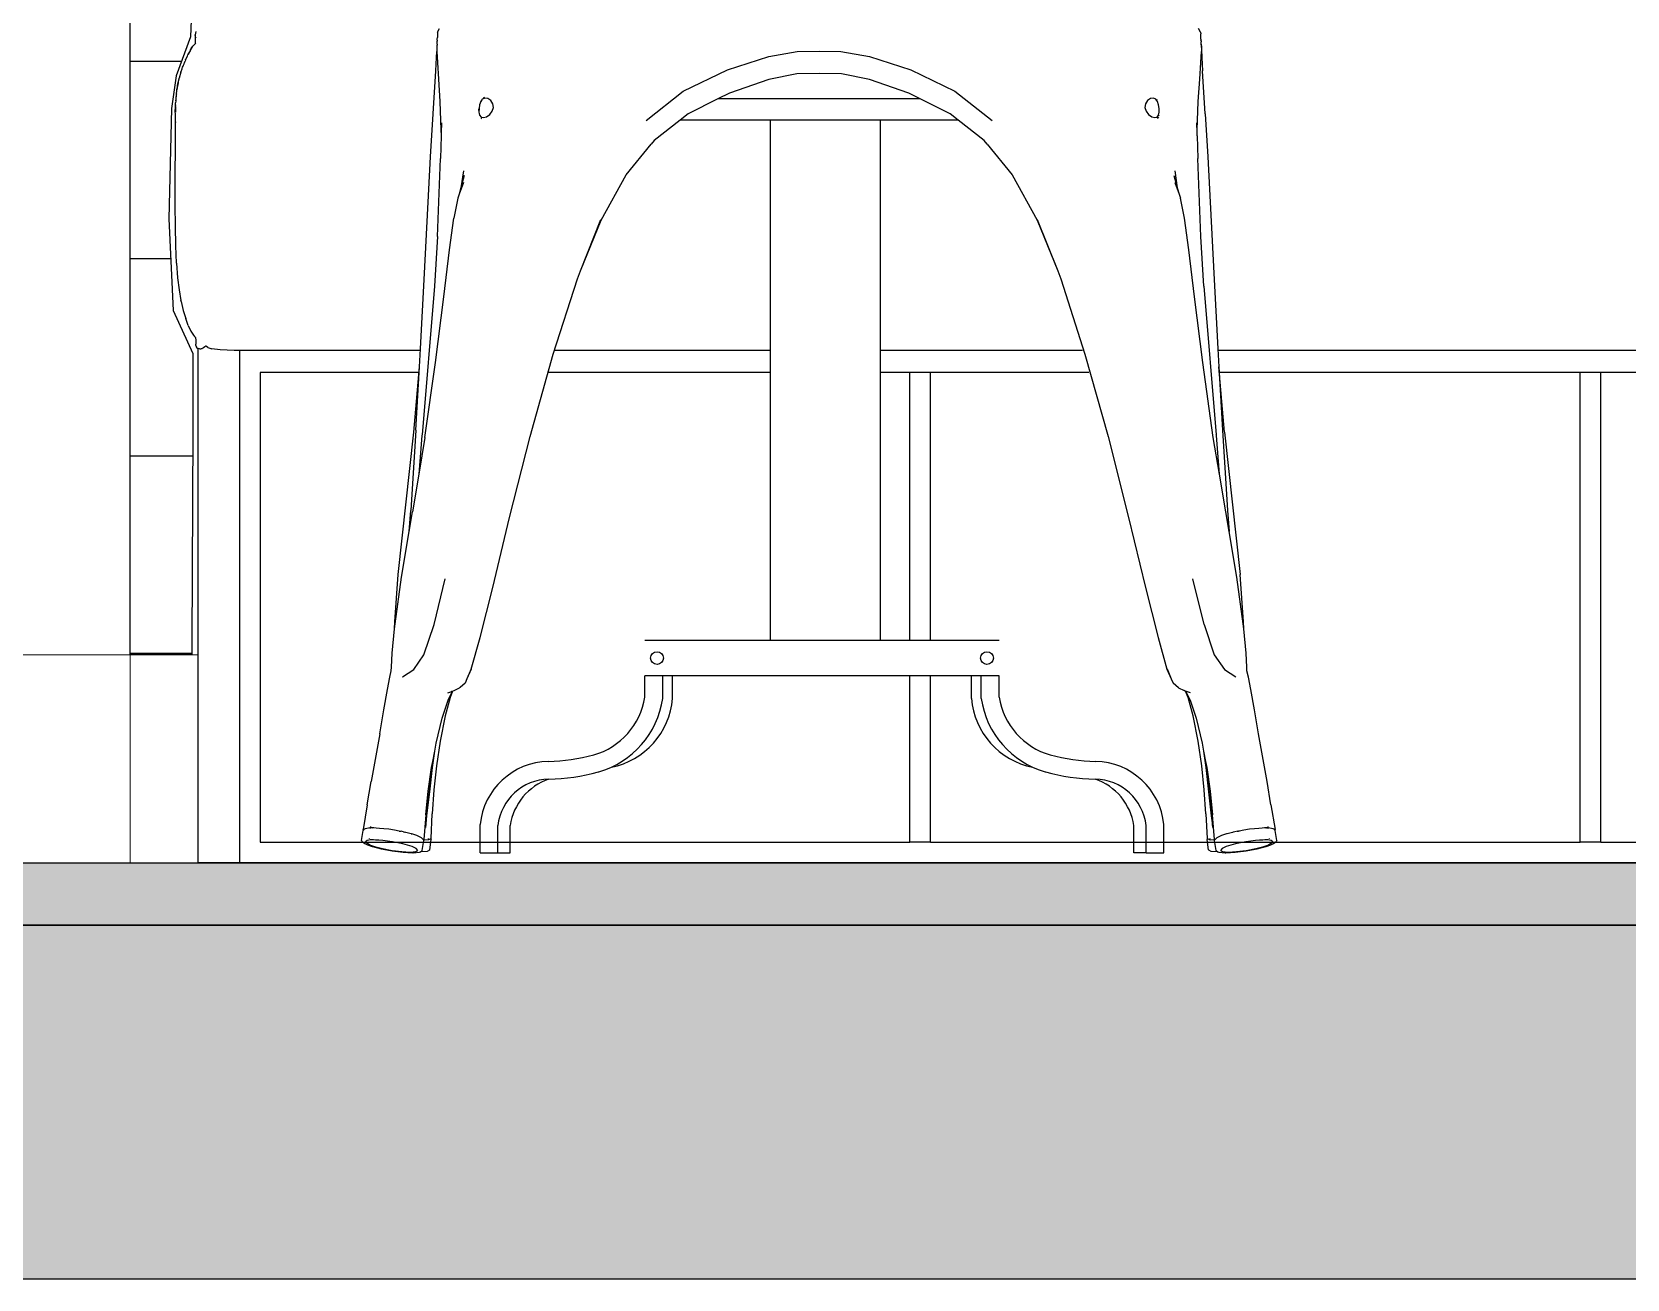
# Model space of a CAD drawing. Header units: millimetres. Extents: x 106699 to 122058, y 158555 to 162844.
# Drawn here: x 108332.9 to 108409.6, y 159646.3 to 159706.3 of the extents above; entities that cross this region are included whole.
import ezdxf

# ---------------------------------------------------------------- set-up
doc = ezdxf.new("R2010")
doc.units = ezdxf.units.MM
doc.layers.add('300_Z4_STR_F03$0$2-SPS-RCN', color=2, linetype='Continuous')
doc.layers.add('S2000-002 Çizgi', color=7, linetype='Continuous')
doc.layers.add('300_Z4_STR_F03$0$AUDIT_D_220920114151-103', color=251, linetype='Continuous', lineweight=5)
doc.layers.add('ahsap kesit on', color=40, linetype='Continuous', lineweight=20)
doc.layers.add('area', color=200, linetype='Continuous', plot=False)

# ---------------------------------------------------------------- blocks, each defined once
blk = doc.blocks.new('A$C058531cf')
at = {"layer": 'S2000-002 Çizgi', "color": 8, "true_color": 0x7a7a7a}
for p, q in [((0.962, 39.878), (0.951, 39.798)), ((0.993, 39.951), (0.962, 39.878)), ((0.76, 39.12), (0.745, 39.102)), ((0.76, 39.12), (0.746, 39.1)), ((0.754, 39.102), (0.814, 39.187)), ((0.76, 39.12), (0.768, 39.131)), ((0.768, 39.131), (0.848, 39.246)), ((0.814, 39.187), (0.848, 39.246)), ((0.866, 39.279), (0.848, 39.246)), ((0.848, 39.246), (0.868, 39.277)), ((0.871, 39.279), (0.866, 39.279)), ((0.871, 39.279), (0.868, 39.277)), ((0.874, 39.279), (0.871, 39.279)), ((0.874, 39.279), (0.953, 39.359)), ((0.952, 39.794), (0.951, 39.798)), ((0.951, 39.757), (0.952, 39.794)), ((0.951, 39.757), (0.953, 39.359)), ((0.952, 39.794), (0.958, 39.773)), ((0.965, 39.371), (0.953, 39.359)), ((0.958, 39.773), (0.961, 39.716)), ((0.958, 39.773), (0.96, 39.718)), ((0.96, 39.718), (0.961, 39.716)), ((0.961, 39.716), (0.962, 39.702)), ((0.966, 39.521), (0.962, 39.702)), ((0.967, 39.373), (0.965, 39.371)), ((0.967, 39.373), (0.966, 39.521)), ((0.978, 39.384), (0.973, 39.38)), ((0.987, 39.654), (0.976, 39.679)), ((0.976, 39.679), (0.987, 39.652)), ((0.397, 38.352), (0.382, 38.32)), ((0.399, 38.357), (0.397, 38.352)), ((0.404, 38.378), (0.399, 38.357)), ((0.41, 38.391), (0.404, 38.378)), ((0.427, 38.432), (0.41, 38.391)), ((0.439, 38.463), (0.427, 38.432)), ((0.441, 38.465), (0.439, 38.463)), ((0.441, 38.465), (0.466, 38.529)), ((0.494, 38.597), (0.466, 38.529)), ((0.475, 38.535), (0.466, 38.529)), ((0.496, 38.604), (0.494, 38.601)), ((0.494, 38.597), (0.496, 38.604)), ((0.494, 38.601), (0.494, 38.597)), ((0.503, 38.618), (0.496, 38.604)), ((0.508, 38.627), (0.503, 38.618)), ((0.504, 38.603), (0.553, 38.717)), ((0.508, 38.627), (0.553, 38.717)), ((0.58, 38.771), (0.553, 38.727)), ((0.553, 38.727), (0.553, 38.717)), ((0.58, 38.771), (0.602, 38.83)), ((0.61, 38.848), (0.602, 38.83)), ((0.619, 38.871), (0.61, 38.848)), ((0.619, 38.871), (0.621, 38.874)), ((0.649, 38.924), (0.621, 38.874)), ((0.649, 38.924), (0.623, 38.876)), ((0.633, 38.869), (0.754, 39.102)), ((0.707, 39.027), (0.633, 38.869)), ((0.707, 39.027), (0.649, 38.924)), ((0.724, 39.057), (0.707, 39.027)), ((0.724, 39.057), (0.737, 39.081)), ((0.745, 39.102), (0.737, 39.081)), ((0.746, 39.1), (0.737, 39.081)), ((0.142, 37.506), (0.18, 37.684)), ((0.179, 37.692), (0.186, 37.706)), ((0.18, 37.684), (0.179, 37.692)), ((0.271, 38.002), (0.186, 37.706)), ((0.285, 38.038), (0.269, 38.007)), ((0.271, 38.002), (0.269, 38.007)), ((0.285, 38.038), (0.324, 38.159)), ((0.324, 38.159), (0.33, 38.171)), ((0.33, 38.171), (0.351, 38.232)), ((0.351, 38.232), (0.371, 38.288)), ((0.371, 38.288), (0.374, 38.297)), ((0.382, 38.32), (0.374, 38.305)), ((0.374, 38.305), (0.376, 38.302)), ((0.374, 38.297), (0.376, 38.302)), ((0.046, 36.957), (0.029, 36.718)), ((0.046, 36.892), (0.029, 36.718)), ((0.054, 36.972), (0.046, 36.957)), ((0.046, 36.957), (0.051, 36.955)), ((0.051, 36.955), (0.046, 36.892)), ((0.054, 36.972), (0.056, 36.986)), ((0.056, 36.986), (0.066, 37.062)), ((0.066, 37.062), (0.073, 37.105)), ((0.073, 37.105), (0.076, 37.143)), ((0.076, 37.143), (0.118, 37.374)), ((0.106, 37.338), (0.076, 37.143)), ((0.103, 37.344), (0.11, 37.359)), ((0.106, 37.338), (0.103, 37.344)), ((0.11, 37.359), (0.142, 37.506)), ((0.118, 37.374), (0.11, 37.359)), ((0.142, 37.506), (0.118, 37.374)), ((0, 36.068), (0.01, 36.353)), ((0.001, 36.018), (0, 36.068)), ((0.01, 36.353), (0.007, 36.068)), ((0.01, 36.395), (0.011, 36.465)), ((0.016, 36.428), (0.01, 36.395)), ((0.01, 36.353), (0.01, 36.395)), ((0.011, 36.465), (0.012, 36.524)), ((0.011, 36.465), (0.015, 36.524)), ((0.015, 36.53), (0.012, 36.524)), ((0.012, 36.524), (0.013, 36.526)), ((0.015, 36.524), (0.012, 36.524)), ((0.013, 36.526), (0.015, 36.53)), ((0.015, 36.524), (0.013, 36.526)), ((0.021, 36.624), (0.015, 36.53)), ((0.029, 36.718), (0.021, 36.624)), ((0.021, 36.624), (0.029, 36.657)), ((0.029, 36.718), (0.029, 36.657)), ((0, 31.595), (0.001, 35.862)), ((0.001, 35.862), (0.001, 36.018)), ((0.011, 35.613), (0.001, 35.862)), ((0.011, 35.613), (0.013, 35.587)), ((0.011, 35.565), (0.013, 35.581)), ((0.013, 35.587), (0.013, 35.581)), ((0.006, 30.597), (0, 31.595)), ((0.022, 29.657), (0.006, 30.597)), ((0.053, 28.818), (0.022, 29.657)), ((0.053, 28.818), (0.106, 28.119)), ((0.106, 28.119), (0.179, 27.532)), ((0.179, 27.532), (0.268, 27.032)), ((0.278, 26.975), (0.268, 27.032)), ((0.278, 26.975), (0.382, 26.543)), ((0.382, 26.543), (0.499, 26.155)), ((0.623, 25.822), (0.499, 26.155)), ((0.623, 25.822), (0.747, 25.553)), ((0.747, 25.553), (0.866, 25.358)), ((0.866, 25.358), (0.924, 25.297)), ((0.938, 25.283), (0.924, 25.297)), ((0.938, 25.283), (0.976, 25.241)), ((0.976, 25.241), (0.979, 25.101)), ((0.979, 25.101), (0.982, 24.931)), ((0.984, 24.871), (0.982, 24.931)), ((0.986, 24.867), (0.984, 24.871)), ((0.986, 24.867), (1.001, 24.817)), ((1.001, 24.813), (1.001, 24.817)), ((1.001, 24.813), (1.005, 24.805)), ((1.005, 24.805), (1.039, 24.758)), ((1.039, 24.758), (1.041, 24.755)), ((1.041, 24.755), (1.084, 24.726)), ((1.084, 24.726), (1.077, 16.346)), ((1.084, 24.726), (1.093, 24.72)), ((1.155, 24.702), (1.093, 24.72)), ((1.155, 24.702), (1.223, 24.701)), ((1.223, 24.701), (1.259, 24.711)), ((1.259, 24.711), (1.292, 24.718)), ((1.357, 24.752), (1.292, 24.718)), ((1.413, 24.793), (1.357, 24.752)), ((1.413, 24.793), (1.457, 24.825)), ((1.479, 24.834), (1.457, 24.825)), ((1.479, 24.834), (1.482, 24.826)), ((1.493, 24.811), (1.482, 24.826)), ((1.557, 24.764), (1.493, 24.811)), ((1.557, 24.764), (1.75, 24.709)), ((2.149, 24.66), (1.75, 24.709)), ((2.827, 24.63), (2.149, 24.66)), ((3.084, 24.628), (2.827, 24.63)), ((3.084, 24.628), (3.084, 24.571)), ((4.618, 24.615), (3.084, 24.628)), ((3.084, 24.571), (3.084, 0)), ((11.746, 24.615), (4.618, 24.615)), ((28.614, 24.615), (18.263, 24.615)), ((43.607, 24.615), (33.894, 24.615)), ((85.773, 24.615), (50.12, 24.615)), ((4.084, 23.571), (4.084, 1)), ((11.668, 23.571), (4.084, 23.571)), ((28.614, 23.571), (17.952, 23.571)), ((35.304, 23.571), (33.894, 23.571)), ((35.304, 10.693), (35.304, 23.571)), ((36.304, 23.571), (35.304, 23.571)), ((36.304, 10.693), (36.304, 23.571)), ((43.918, 23.571), (36.304, 23.571)), ((67.525, 23.571), (50.177, 23.571)), ((67.525, 1), (67.525, 23.571)), ((68.525, 23.571), (67.525, 23.571)), ((68.525, 1), (68.525, 23.571)), ((85.7, 23.571), (68.525, 23.571)), ((1.077, 16.346), (1.084, 0)), ((35.304, 1), (35.304, 8.991)), ((36.304, 1), (36.304, 8.991)), ((4.084, 1), (35.304, 1)), ((36.304, 1), (35.304, 1)), ((36.304, 1), (67.525, 1)), ((68.525, 1), (67.525, 1)), ((68.525, 1), (99.745, 1)), ((3.084, 0), (1.084, 0)), ((132.966, 0), (3.084, 0))]:
    blk.add_line(p, q, dxfattribs=at)
at = {"layer": 'S2000-002 Çizgi'}
for p, q in [((12.607, 39.914), (12.597, 39.663)), ((12.607, 39.914), (12.702, 40.098)), ((49.286, 39.914), (49.191, 40.098)), ((49.286, 39.914), (49.29, 39.84)), ((12.58, 39.337), (12.569, 39.263)), ((12.569, 39.263), (12.571, 39.115)), ((12.572, 39.11), (12.57, 39.095)), ((12.578, 39.232), (12.571, 39.115)), ((12.571, 39.115), (12.572, 39.11)), ((12.58, 39.337), (12.578, 39.232)), ((12.579, 39.376), (12.585, 39.408)), ((12.583, 39.372), (12.579, 39.376)), ((12.58, 39.337), (12.583, 39.372)), ((12.582, 39.432), (12.583, 39.437)), ((12.584, 39.428), (12.582, 39.432)), ((12.583, 39.437), (12.586, 39.456)), ((12.583, 39.412), (12.584, 39.428)), ((12.585, 39.408), (12.583, 39.412)), ((12.589, 39.508), (12.586, 39.48)), ((12.588, 39.473), (12.586, 39.48)), ((12.586, 39.456), (12.588, 39.473)), ((12.591, 39.54), (12.589, 39.508)), ((12.591, 39.588), (12.592, 39.611)), ((12.591, 39.54), (12.591, 39.588)), ((12.592, 39.611), (12.595, 39.62)), ((12.593, 39.624), (12.595, 39.629)), ((12.595, 39.62), (12.593, 39.624)), ((12.595, 39.649), (12.597, 39.663)), ((12.595, 39.629), (12.595, 39.649)), ((49.299, 39.663), (49.29, 39.84)), ((49.3, 39.63), (49.299, 39.663)), ((49.3, 39.63), (49.3, 39.625)), ((49.3, 39.615), (49.3, 39.625)), ((49.301, 39.611), (49.3, 39.615)), ((49.301, 39.594), (49.301, 39.611)), ((49.303, 39.588), (49.301, 39.594)), ((49.303, 39.588), (49.302, 39.54)), ((49.305, 39.508), (49.302, 39.54)), ((49.305, 39.508), (49.308, 39.474)), ((49.308, 39.474), (49.308, 39.449)), ((49.311, 39.437), (49.308, 39.449)), ((49.308, 39.408), (49.311, 39.412)), ((49.314, 39.376), (49.308, 39.408)), ((49.311, 39.432), (49.311, 39.437)), ((49.311, 39.412), (49.311, 39.432)), ((49.314, 39.376), (49.311, 39.372)), ((49.314, 39.337), (49.311, 39.372)), ((49.324, 39.263), (49.314, 39.337)), ((49.314, 39.337), (49.316, 39.232)), ((49.316, 39.232), (49.323, 39.115)), ((49.323, 39.115), (49.321, 39.111)), ((49.321, 39.111), (49.324, 39.095)), ((49.324, 39.263), (49.323, 39.115)), ((12.523, 38.056), (12.553, 38.703)), ((12.553, 38.703), (12.57, 38.987)), ((12.57, 39.095), (12.57, 38.987)), ((12.57, 38.987), (12.601, 38.462)), ((12.601, 38.462), (12.654, 37.667)), ((26.546, 38.104), (28.533, 38.744)), ((28.533, 38.744), (29.896, 38.985)), ((29.896, 38.985), (30.947, 39.007)), ((30.947, 39.007), (31.998, 38.985)), ((31.998, 38.985), (33.361, 38.744)), ((33.361, 38.744), (35.348, 38.104)), ((49.24, 37.667), (49.292, 38.462)), ((49.292, 38.462), (49.323, 38.987)), ((49.324, 39.095), (49.323, 38.987)), ((49.324, 39.095), (49.341, 38.703)), ((49.341, 38.703), (49.371, 38.056)), ((12.393, 35.999), (12.523, 38.056)), ((12.654, 37.667), (12.718, 36.582)), ((24.416, 37.079), (26.546, 38.104)), ((28.53, 37.652), (26.635, 36.992)), ((29.876, 37.91), (28.53, 37.652)), ((30.947, 37.938), (29.876, 37.91)), ((32.018, 37.91), (30.947, 37.938)), ((33.363, 37.652), (32.018, 37.91)), ((35.259, 36.992), (33.363, 37.652)), ((35.348, 38.104), (37.477, 37.079)), ((49.175, 36.582), (49.24, 37.667)), ((49.501, 35.999), (49.371, 38.056)), ((22.626, 35.683), (24.416, 37.079)), ((26.635, 36.992), (26.083, 36.715)), ((35.811, 36.715), (35.259, 36.992)), ((37.477, 37.079), (39.268, 35.683)), ((12.718, 36.582), (12.767, 35.229)), ((14.58, 36.24), (14.576, 36.207)), ((14.576, 36.207), (14.593, 36.07)), ((14.6, 36.252), (14.597, 36.075)), ((14.597, 36.075), (14.624, 35.941)), ((14.628, 36.434), (14.6, 36.252)), ((14.68, 36.594), (14.628, 36.434)), ((14.68, 36.607), (14.665, 36.572)), ((14.73, 36.669), (14.68, 36.594)), ((14.751, 36.693), (14.73, 36.669)), ((14.761, 36.705), (14.751, 36.693)), ((14.759, 36.704), (14.751, 36.693)), ((14.761, 36.705), (14.759, 36.704)), ((14.87, 36.752), (14.761, 36.705)), ((14.801, 36.752), (14.798, 36.748)), ((14.863, 36.784), (14.801, 36.752)), ((15.022, 36.725), (14.87, 36.752)), ((15.168, 36.631), (15.022, 36.725)), ((15.114, 35.966), (15.232, 36.124)), ((15.263, 36.483), (15.168, 36.631)), ((15.232, 36.124), (15.29, 36.305)), ((15.29, 36.305), (15.263, 36.483)), ((26.083, 36.715), (24.644, 35.993)), ((30.949, 36.715), (26.083, 36.715)), ((35.811, 36.715), (30.949, 36.715)), ((37.249, 35.993), (35.811, 36.715)), ((46.631, 36.483), (46.604, 36.305)), ((46.604, 36.305), (46.661, 36.124)), ((46.726, 36.631), (46.631, 36.483)), ((46.661, 36.124), (46.779, 35.966)), ((46.872, 36.725), (46.726, 36.631)), ((47.024, 36.752), (46.872, 36.725)), ((47.135, 36.704), (47.024, 36.752)), ((47.213, 36.594), (47.135, 36.704)), ((47.181, 36.681), (47.199, 36.661)), ((47.266, 36.434), (47.213, 36.594)), ((47.293, 36.252), (47.266, 36.434)), ((47.267, 35.928), (47.296, 36.075)), ((47.296, 36.075), (47.293, 36.252)), ((49.126, 35.229), (49.175, 36.582)), ((12.268, 33.927), (12.393, 35.999)), ((12.787, 35.563), (12.776, 35.106)), ((12.776, 35.106), (12.777, 35.382)), ((14.611, 35.973), (14.624, 35.941)), ((14.624, 35.941), (14.627, 35.928)), ((14.627, 35.928), (14.698, 35.838)), ((14.692, 35.789), (14.712, 35.766)), ((14.698, 35.838), (14.809, 35.812)), ((14.809, 35.812), (14.961, 35.858)), ((14.961, 35.858), (15.114, 35.966)), ((24.267, 35.698), (23.014, 34.718)), ((24.644, 35.993), (24.267, 35.698)), ((37.626, 35.698), (24.267, 35.698)), ((28.614, 10.693), (28.614, 35.698)), ((33.894, 10.693), (33.894, 35.698)), ((37.626, 35.698), (37.249, 35.993)), ((38.879, 34.718), (37.626, 35.698)), ((46.779, 35.966), (46.933, 35.858)), ((46.933, 35.858), (47.085, 35.812)), ((47.085, 35.812), (47.196, 35.838)), ((47.196, 35.838), (47.267, 35.928)), ((47.24, 35.802), (47.211, 35.768)), ((47.255, 35.838), (47.24, 35.802)), ((47.284, 35.908), (47.279, 35.897)), ((49.117, 35.106), (49.107, 35.563)), ((49.117, 35.106), (49.116, 35.382)), ((49.501, 35.999), (49.626, 33.927)), ((12.772, 34.935), (12.747, 33.85)), ((12.767, 35.229), (12.772, 34.935)), ((12.776, 35.106), (12.772, 34.935)), ((21.673, 33.067), (22.869, 34.542)), ((23.014, 34.718), (22.869, 34.542)), ((23.014, 34.718), (23.03, 34.74)), ((38.863, 34.74), (38.879, 34.718)), ((39.025, 34.542), (38.879, 34.718)), ((39.025, 34.542), (40.221, 33.067)), ((49.121, 34.935), (49.117, 35.106)), ((49.121, 34.935), (49.126, 35.229)), ((49.121, 34.935), (49.146, 33.85)), ((11.978, 28.346), (12.268, 33.927)), ((12.6, 30.099), (12.747, 33.85)), ((49.294, 30.099), (49.146, 33.85)), ((49.626, 33.927), (49.916, 28.346)), ((13.853, 33.263), (13.729, 32.433)), ((13.892, 33.035), (13.729, 32.433)), ((20.47, 30.891), (21.673, 33.067)), ((40.221, 33.067), (41.423, 30.891)), ((48.001, 33.035), (48.165, 32.433)), ((48.041, 33.263), (48.165, 32.433)), ((13.849, 32.691), (13.646, 32.129)), ((13.729, 32.433), (13.646, 32.129)), ((48.045, 32.691), (48.247, 32.129)), ((48.165, 32.433), (48.247, 32.129)), ((13.58, 31.946), (13.384, 30.986)), ((13.646, 32.129), (13.58, 31.946)), ((48.247, 32.129), (48.313, 31.946)), ((48.51, 30.986), (48.313, 31.946)), ((13.182, 29.457), (13.384, 30.986)), ((19.477, 28.446), (20.461, 30.916)), ((19.477, 28.446), (20.47, 30.891)), ((41.423, 30.891), (42.416, 28.446)), ((41.433, 30.916), (42.416, 28.446)), ((48.712, 29.457), (48.51, 30.986)), ((12.6, 30.099), (12.457, 27.715)), ((49.437, 27.715), (49.294, 30.099)), ((12.911, 27.197), (13.182, 29.457)), ((48.983, 27.197), (48.712, 29.457)), ((19.327, 28.068), (19.477, 28.446)), ((42.416, 28.446), (42.567, 28.068)), ((11.782, 24.705), (11.978, 28.346)), ((12.457, 27.715), (11.858, 20.568)), ((18.167, 24.45), (19.327, 28.068)), ((42.567, 28.068), (43.726, 24.45)), ((49.437, 27.715), (50.035, 20.568)), ((49.916, 28.346), (50.112, 24.705)), ((12.509, 24.044), (12.911, 27.197)), ((49.385, 24.044), (48.983, 27.197)), ((11.732, 23.833), (11.782, 24.705)), ((50.112, 24.705), (50.161, 23.833)), ((11.462, 20.693), (11.732, 23.833)), ((11.561, 20.789), (11.732, 23.833)), ((11.998, 20.448), (12.509, 24.044)), ((17.057, 20.488), (18.167, 24.45)), ((43.726, 24.45), (44.837, 20.488)), ((49.895, 20.448), (49.385, 24.044)), ((50.161, 23.833), (50.332, 20.789)), ((50.431, 20.693), (50.161, 23.833)), ((11.561, 20.789), (11.314, 16.934)), ((50.332, 20.789), (50.58, 16.934)), ((10.713, 13.862), (11.462, 20.693)), ((11.998, 20.448), (11.703, 18.682)), ((11.852, 20.543), (11.804, 19.909)), ((11.858, 20.568), (11.852, 20.543)), ((16.071, 16.604), (17.057, 20.488)), ((44.837, 20.488), (45.822, 16.604)), ((50.19, 18.682), (49.895, 20.448)), ((50.041, 20.543), (50.035, 20.568)), ((50.089, 19.909), (50.041, 20.543)), ((50.431, 20.693), (51.18, 13.862)), ((11.804, 19.909), (11.703, 18.682)), ((50.19, 18.682), (50.089, 19.909)), ((11.703, 18.682), (11.399, 16.863)), ((50.494, 16.863), (50.19, 18.682)), ((11.241, 15.928), (11.314, 16.934)), ((50.58, 16.934), (50.652, 15.928)), ((11.241, 15.928), (11.399, 16.863)), ((15.255, 13.237), (16.071, 16.604)), ((45.822, 16.604), (46.638, 13.237)), ((50.652, 15.928), (50.494, 16.863)), ((10.869, 13.729), (11.241, 15.928)), ((51.025, 13.729), (50.652, 15.928)), ((10.551, 11.585), (10.713, 13.862)), ((51.343, 11.585), (51.18, 13.862)), ((10.562, 11.49), (10.869, 13.729)), ((12.441, 11.448), (12.978, 13.647)), ((14.655, 10.825), (15.255, 13.237)), ((46.638, 13.237), (47.238, 10.825)), ((49.453, 11.448), (48.915, 13.647)), ((51.331, 11.49), (51.025, 13.729)), ((10.538, 11.248), (10.551, 11.585)), ((51.356, 11.247), (51.343, 11.585)), ((10.42, 10.072), (10.538, 11.248)), ((10.538, 11.248), (10.562, 11.49)), ((11.951, 9.998), (12.441, 11.448)), ((14.225, 9.308), (14.655, 10.825)), ((47.238, 10.825), (47.668, 9.308)), ((49.453, 11.448), (49.943, 9.998)), ((51.356, 11.247), (51.331, 11.49)), ((51.473, 10.072), (51.356, 11.247)), ((10.384, 9.407), (10.42, 10.072)), ((11.465, 9.293), (11.951, 9.998)), ((39.594, 10.693), (22.576, 10.693)), ((49.943, 9.998), (50.428, 9.293)), ((51.509, 9.407), (51.473, 10.072)), ((10.314, 8.928), (10.381, 9.224)), ((10.381, 9.224), (10.384, 9.407)), ((10.915, 8.934), (11.465, 9.293)), ((14.223, 9.324), (14.018, 8.846)), ((14.225, 9.308), (14.018, 8.846)), ((47.668, 9.308), (47.875, 8.846)), ((47.671, 9.324), (47.875, 8.846)), ((50.428, 9.293), (50.978, 8.934)), ((51.512, 9.224), (51.509, 9.407)), ((51.58, 8.928), (51.512, 9.224)), ((10.195, 8.326), (10.314, 8.928)), ((10.911, 8.93), (10.91, 8.932)), ((13.927, 8.633), (13.686, 8.425)), ((14.018, 8.846), (13.927, 8.633)), ((39.594, 8.991), (22.576, 8.991)), ((22.576, 7.963), (22.576, 8.991)), ((23.427, 7.899), (23.427, 8.991)), ((23.899, 7.899), (23.899, 8.991)), ((38.271, 7.899), (38.271, 8.991)), ((38.743, 7.899), (38.743, 8.991)), ((39.594, 7.963), (39.594, 8.991)), ((47.875, 8.846), (47.967, 8.633)), ((48.226, 8.409), (47.967, 8.633)), ((50.983, 8.932), (50.983, 8.93)), ((51.699, 8.326), (51.58, 8.928)), ((10.026, 7.356), (10.195, 8.326)), ((12.827, 6.947), (13.114, 7.816)), ((13.209, 7.946), (12.966, 7.06)), ((13.097, 8.175), (13.288, 8.243)), ((13.114, 7.816), (13.328, 8.257)), ((13.328, 8.257), (13.209, 7.946)), ((13.288, 8.243), (13.281, 8.228)), ((13.288, 8.243), (13.298, 8.246)), ((13.294, 8.238), (13.298, 8.246)), ((13.298, 8.246), (13.328, 8.257)), ((13.328, 8.257), (13.396, 8.281)), ((13.396, 8.281), (13.667, 8.409)), ((13.667, 8.409), (13.684, 8.422)), ((13.686, 8.425), (13.684, 8.422)), ((48.226, 8.409), (48.498, 8.281)), ((48.565, 8.257), (48.498, 8.281)), ((48.797, 8.175), (48.565, 8.257)), ((48.684, 7.946), (48.565, 8.257)), ((48.565, 8.257), (48.78, 7.816)), ((48.927, 7.06), (48.684, 7.946)), ((48.78, 7.816), (49.066, 6.947)), ((51.867, 7.356), (51.699, 8.326)), ((9.829, 6.201), (10.026, 7.356)), ((12.541, 5.753), (12.827, 6.947)), ((12.966, 7.06), (12.732, 5.849)), ((49.161, 5.849), (48.927, 7.06)), ((49.066, 6.947), (49.352, 5.753)), ((52.065, 6.201), (51.867, 7.356)), ((9.829, 6.201), (9.417, 3.904)), ((52.476, 3.904), (52.065, 6.201)), ((12.365, 4.581), (12.468, 5.369)), ((12.372, 4.871), (12.468, 5.369)), ((12.468, 5.369), (12.541, 5.753)), ((12.732, 5.849), (12.556, 4.666)), ((49.338, 4.666), (49.161, 5.849)), ((49.352, 5.753), (49.426, 5.369)), ((49.426, 5.369), (49.521, 4.871)), ((49.426, 5.369), (49.528, 4.581)), ((12.317, 4.584), (12.372, 4.871)), ((12.372, 4.871), (12.336, 4.581)), ((12.556, 4.666), (12.431, 3.504)), ((49.462, 3.504), (49.338, 4.666)), ((49.521, 4.871), (49.576, 4.584)), ((49.558, 4.581), (49.521, 4.871)), ((9.225, 2.784), (9.417, 3.904)), ((12.152, 3.439), (12.317, 4.584)), ((12.336, 4.581), (12.204, 3.417)), ((12.233, 3.417), (12.365, 4.581)), ((49.528, 4.581), (49.661, 3.417)), ((49.69, 3.417), (49.558, 4.581)), ((49.576, 4.584), (49.742, 3.439)), ((52.668, 2.784), (52.476, 3.904)), ((12.039, 2.314), (12.152, 3.439)), ((12.204, 3.417), (12.076, 2.267)), ((12.094, 2.267), (12.233, 3.417)), ((12.431, 3.504), (12.352, 2.358)), ((49.541, 2.358), (49.462, 3.504)), ((49.661, 3.417), (49.8, 2.267)), ((49.817, 2.267), (49.69, 3.417)), ((49.742, 3.439), (49.855, 2.314)), ((9.225, 2.784), (9.028, 1.606)), ((12.039, 2.314), (11.948, 1.13)), ((12.293, 1.175), (12.352, 2.358)), ((49.541, 2.358), (49.6, 1.175)), ((49.946, 1.13), (49.855, 2.314)), ((52.668, 2.784), (52.865, 1.606)), ((8.949, 1.075), (9.024, 1.553)), ((9.04, 1.579), (9.024, 1.553)), ((9.03, 1.588), (9.028, 1.606)), ((9.04, 1.579), (9.03, 1.588)), ((9.048, 1.591), (9.04, 1.579)), ((9.045, 1.574), (9.04, 1.579)), ((9.064, 1.611), (9.048, 1.591)), ((9.132, 1.637), (9.064, 1.611)), ((9.209, 1.657), (9.132, 1.637)), ((9.286, 1.671), (9.209, 1.657)), ((9.353, 1.682), (9.286, 1.671)), ((9.342, 1.664), (9.334, 1.663)), ((9.374, 1.669), (9.342, 1.664)), ((9.376, 1.684), (9.353, 1.682)), ((9.374, 1.669), (9.373, 1.664)), ((9.376, 1.684), (9.374, 1.669)), ((9.403, 1.674), (9.374, 1.669)), ((9.424, 1.686), (9.376, 1.684)), ((9.379, 1.708), (9.377, 1.689)), ((9.383, 1.74), (9.382, 1.729)), ((9.467, 1.678), (9.403, 1.674)), ((9.45, 1.685), (9.424, 1.686)), ((9.535, 1.679), (9.45, 1.685)), ((9.51, 1.675), (9.467, 1.678)), ((9.65, 1.668), (9.535, 1.679)), ((9.811, 1.654), (9.65, 1.668)), ((10.017, 1.636), (9.811, 1.654)), ((10.268, 1.612), (10.017, 1.636)), ((10.542, 1.576), (10.268, 1.612)), ((10.763, 1.531), (10.542, 1.576)), ((12.018, 1.695), (12.094, 2.267)), ((12.076, 2.267), (12.018, 1.695)), ((14.648, 0.482), (14.648, 1.842)), ((15.499, 0.482), (15.499, 1.795)), ((16.089, 0.482), (16.089, 1.795)), ((46.081, 0.482), (46.081, 1.795)), ((46.671, 0.482), (46.671, 1.795)), ((47.522, 0.482), (47.522, 1.842)), ((49.8, 2.267), (49.875, 1.695)), ((49.875, 1.695), (49.817, 2.267)), ((51.356, 1.576), (51.135, 1.531)), ((51.63, 1.612), (51.356, 1.576)), ((51.88, 1.636), (51.63, 1.612)), ((52.086, 1.654), (51.88, 1.636)), ((52.247, 1.668), (52.086, 1.654)), ((52.363, 1.679), (52.247, 1.668)), ((52.447, 1.685), (52.363, 1.679)), ((52.427, 1.678), (52.387, 1.675)), ((52.49, 1.674), (52.427, 1.678)), ((52.447, 1.685), (52.474, 1.686)), ((52.518, 1.684), (52.474, 1.686)), ((52.519, 1.669), (52.49, 1.674)), ((52.51, 1.74), (52.512, 1.729)), ((52.514, 1.708), (52.517, 1.689)), ((52.545, 1.682), (52.518, 1.684)), ((52.518, 1.684), (52.519, 1.669)), ((52.552, 1.664), (52.519, 1.669)), ((52.519, 1.669), (52.52, 1.664)), ((52.612, 1.671), (52.545, 1.682)), ((52.561, 1.662), (52.552, 1.664)), ((52.688, 1.657), (52.612, 1.671)), ((52.766, 1.637), (52.688, 1.657)), ((52.834, 1.611), (52.766, 1.637)), ((52.834, 1.611), (52.85, 1.591)), ((52.856, 1.581), (52.85, 1.591)), ((52.852, 1.578), (52.856, 1.581)), ((52.856, 1.581), (52.863, 1.588)), ((52.874, 1.553), (52.856, 1.581)), ((52.863, 1.588), (52.865, 1.606)), ((52.949, 1.075), (52.874, 1.553)), ((8.949, 1.075), (8.958, 1.051)), ((8.958, 1.051), (9.014, 0.997)), ((9.014, 0.997), (9.115, 0.934)), ((9.115, 0.934), (9.23, 0.872)), ((9.168, 1.047), (9.147, 1.014)), ((9.147, 1.014), (9.197, 0.966)), ((9.229, 1.069), (9.168, 1.047)), ((9.197, 0.966), (9.287, 0.911)), ((9.299, 1.087), (9.229, 1.069)), ((9.23, 0.872), (9.454, 0.794)), ((9.287, 0.911), (9.386, 0.857)), ((9.367, 1.1), (9.299, 1.087)), ((9.317, 1.169), (9.316, 1.161)), ((9.418, 1.109), (9.367, 1.1)), ((9.386, 0.857), (9.581, 0.789)), ((9.468, 1.112), (9.418, 1.109)), ((9.454, 0.794), (9.479, 0.787)), ((9.532, 1.107), (9.468, 1.112)), ((9.479, 0.787), (9.9, 0.68)), ((9.628, 1.098), (9.532, 1.107)), ((9.581, 0.789), (9.957, 0.694)), ((9.776, 1.085), (9.628, 1.098)), ((9.968, 1.069), (9.776, 1.085)), ((10.196, 1.047), (9.968, 1.069)), ((10.444, 1.014), (10.196, 1.047)), ((10.696, 0.966), (10.444, 1.014)), ((10.941, 0.91), (10.696, 0.966)), ((10.763, 1.531), (10.788, 1.529)), ((10.788, 1.529), (10.805, 1.523)), ((10.805, 1.523), (10.817, 1.522)), ((10.817, 1.522), (10.822, 1.526)), ((10.822, 1.526), (10.852, 1.519)), ((10.967, 1.488), (10.852, 1.519)), ((11.168, 0.856), (10.941, 0.91)), ((10.967, 1.488), (11.029, 1.479)), ((11.087, 1.461), (11.029, 1.479)), ((11.341, 1.401), (11.087, 1.461)), ((11.378, 0.789), (11.168, 0.856)), ((11.341, 1.401), (11.362, 1.394)), ((11.606, 1.317), (11.362, 1.394)), ((11.573, 0.693), (11.378, 0.789)), ((11.832, 1.208), (11.606, 1.317)), ((11.93, 1.107), (11.832, 1.208)), ((11.87, 0.599), (11.945, 1.076)), ((11.93, 1.107), (11.921, 1.101)), ((11.939, 1.095), (11.928, 1.094)), ((11.941, 1.113), (11.93, 1.107)), ((11.936, 1.101), (11.93, 1.107)), ((11.936, 1.101), (11.939, 1.095)), ((12.157, 1.109), (11.939, 1.095)), ((11.939, 1.095), (11.945, 1.076)), ((11.941, 1.113), (11.948, 1.13)), ((12.166, 1.149), (12.13, 1.132)), ((12.171, 1.11), (12.157, 1.109)), ((12.276, 1.159), (12.171, 1.11)), ((12.233, 0.63), (12.293, 1.129)), ((12.27, 1.164), (12.276, 1.159)), ((12.288, 1.164), (12.276, 1.159)), ((12.276, 1.159), (12.283, 1.154)), ((12.283, 1.154), (12.293, 1.129)), ((12.293, 1.175), (12.288, 1.164)), ((49.6, 1.175), (49.606, 1.164)), ((49.614, 1.154), (49.605, 1.129)), ((49.664, 0.63), (49.605, 1.129)), ((49.62, 1.158), (49.606, 1.164)), ((49.614, 1.154), (49.62, 1.158)), ((49.62, 1.158), (49.626, 1.163)), ((49.723, 1.11), (49.62, 1.158)), ((49.723, 1.11), (49.737, 1.109)), ((49.764, 1.132), (49.727, 1.149)), ((49.959, 1.094), (49.737, 1.109)), ((49.946, 1.13), (49.952, 1.113)), ((49.966, 1.105), (49.952, 1.113)), ((49.952, 1.076), (49.959, 1.094)), ((50.027, 0.599), (49.952, 1.076)), ((49.959, 1.094), (49.961, 1.101)), ((49.966, 1.105), (49.961, 1.101)), ((50.066, 1.208), (49.966, 1.105)), ((50.292, 1.317), (50.066, 1.208)), ((50.536, 1.394), (50.292, 1.317)), ((50.52, 0.789), (50.324, 0.693)), ((50.73, 0.856), (50.52, 0.789)), ((50.557, 1.401), (50.536, 1.394)), ((50.811, 1.461), (50.557, 1.401)), ((50.957, 0.91), (50.73, 0.856)), ((50.857, 1.477), (50.811, 1.461)), ((50.931, 1.488), (50.857, 1.477)), ((51.08, 1.522), (50.931, 1.488)), ((51.202, 0.966), (50.957, 0.91)), ((51.041, 1.519), (51.069, 1.525)), ((51.069, 1.525), (51.074, 1.526)), ((51.074, 1.526), (51.08, 1.522)), ((51.097, 1.524), (51.08, 1.522)), ((51.105, 1.529), (51.097, 1.524)), ((51.105, 1.529), (51.135, 1.531)), ((51.454, 1.014), (51.202, 0.966)), ((51.702, 1.047), (51.454, 1.014)), ((51.929, 1.069), (51.702, 1.047)), ((52.121, 1.085), (51.929, 1.069)), ((51.941, 0.694), (52.317, 0.789)), ((51.998, 0.68), (52.419, 0.787)), ((52.269, 1.098), (52.121, 1.085)), ((52.366, 1.107), (52.269, 1.098)), ((52.317, 0.789), (52.511, 0.857)), ((52.43, 1.112), (52.366, 1.107)), ((52.443, 0.794), (52.419, 0.787)), ((52.48, 1.109), (52.43, 1.112)), ((52.443, 0.794), (52.668, 0.872)), ((52.531, 1.1), (52.48, 1.109)), ((52.511, 0.857), (52.611, 0.911)), ((52.599, 1.087), (52.531, 1.1)), ((52.581, 1.169), (52.582, 1.161)), ((52.669, 1.069), (52.599, 1.087)), ((52.611, 0.911), (52.701, 0.966)), ((52.668, 0.872), (52.782, 0.934)), ((52.73, 1.047), (52.669, 1.069)), ((52.701, 0.966), (52.751, 1.014)), ((52.751, 1.014), (52.73, 1.047)), ((52.782, 0.934), (52.884, 0.997)), ((52.884, 0.997), (52.94, 1.051)), ((52.949, 1.075), (52.94, 1.051)), ((9.9, 0.68), (10.423, 0.576)), ((9.957, 0.694), (10.424, 0.601)), ((10.423, 0.576), (10.949, 0.508)), ((10.424, 0.601), (10.893, 0.54)), ((10.893, 0.54), (11.295, 0.517)), ((10.949, 0.508), (11.4, 0.483)), ((11.295, 0.517), (11.562, 0.54)), ((11.428, 0.482), (11.4, 0.483)), ((11.428, 0.482), (11.736, 0.508)), ((11.562, 0.54), (11.664, 0.601)), ((11.664, 0.601), (11.573, 0.693)), ((11.736, 0.508), (11.779, 0.534)), ((11.779, 0.534), (11.854, 0.578)), ((11.795, 0.534), (11.779, 0.534)), ((12.102, 0.554), (11.795, 0.534)), ((11.87, 0.599), (11.854, 0.578)), ((12.218, 0.608), (12.102, 0.554)), ((12.233, 0.63), (12.218, 0.608)), ((14.648, 0.482), (15.499, 0.482)), ((15.499, 0.482), (16.089, 0.482)), ((46.671, 0.482), (46.081, 0.482)), ((46.671, 0.482), (47.522, 0.482)), ((49.664, 0.63), (49.68, 0.608)), ((49.796, 0.554), (49.68, 0.608)), ((50.103, 0.534), (49.796, 0.554)), ((50.027, 0.599), (50.044, 0.578)), ((50.044, 0.578), (50.118, 0.534)), ((50.103, 0.534), (50.118, 0.534)), ((50.118, 0.534), (50.162, 0.508)), ((50.162, 0.508), (50.47, 0.482)), ((50.324, 0.693), (50.233, 0.601)), ((50.233, 0.601), (50.336, 0.54)), ((50.336, 0.54), (50.603, 0.517)), ((50.47, 0.482), (50.498, 0.483)), ((50.498, 0.483), (50.949, 0.508)), ((50.603, 0.517), (51.005, 0.54)), ((50.949, 0.508), (51.475, 0.576)), ((51.005, 0.54), (51.473, 0.601)), ((51.473, 0.601), (51.941, 0.694)), ((51.475, 0.576), (51.998, 0.68))]:
    blk.add_line(p, q, dxfattribs=at)
for centre in [(23.156, 9.842), (39.014, 9.842)]:
    blk.add_circle(centre, 0.307, dxfattribs=at)
for centre, radius, start, end in [((19.159, 8.515), 3.461, 286.04066, 350.81825), ((19.159, 8.515), 4.312, 286.04066, 351.77571), ((20.238, 8.199), 3.673, 281.3502, 355.30922), ((41.931, 8.199), 3.673, 184.69078, 258.6498), ((43.01, 8.515), 4.312, 188.22429, 253.95934), ((43.01, 8.515), 3.461, 189.18175, 253.95934), ((18.008, 1.501), 3.377, 91.27556, 174.2056), ((17.727, 14.097), 9.222, 271.27556, 285.0088), ((44.442, 14.097), 9.222, 254.9912, 268.72444), ((44.162, 1.501), 3.377, 5.7944, 88.72444), ((18.008, 1.501), 2.526, 91.27556, 173.2995), ((18.874, 1.363), 2.818, 109.09921, 171.17712), ((17.727, 14.097), 10.073, 271.27556, 285.0088), ((44.442, 14.097), 10.073, 254.9912, 268.72444), ((44.162, 1.501), 2.526, 6.7005, 88.72444), ((43.296, 1.363), 2.818, 8.82288, 70.90079)]:
    blk.add_arc(centre, radius, start, end, dxfattribs=at)

msp = doc.modelspace()

# ---------------------------------------------------------------- hatches: boundary and pattern name
at = {"layer": '300_Z4_STR_F03$0$AUDIT_D_220920114151-103', "true_color": 0x303030}
h = msp.add_hatch(color=250, dxfattribs=at)
h.dxf.hatch_style = 1
h.paths.add_polyline_path([(107053.393, 159965.318), (108224.034, 159965.318), (108224.511, 159965.318), (108710.878, 159965.318), (108710.878, 159995.318), (107053.393, 159995.318)])
h.paths.add_polyline_path([(108729.396, 159646.318), (107474.034, 159646.318), (107474.034, 159646.318), (107414.034, 159646.318), (107414.034, 159646.318), (107184.034, 159646.318), (107144.034, 159646.318), (107053.393, 159646.318), (107053.393, 159663.318), (108729.396, 159663.318)])
h.paths.add_polyline_path([(108729.396, 159660.318), (109087.393, 159660.318), (109087.393, 159646.318), (108729.396, 159646.317)])
at = {"layer": 'S2000-002 Çizgi', "true_color": 0x7a7a7a}
h = msp.add_hatch(dxfattribs=at)
h.set_pattern_fill('AR-BRSTD', color=8, scale=0.14)
h.set_pattern_definition([(0, (-7412.203, -79.098), (0, 9.483852), []), (90, (-7412.203, -79.098), (-14.224, 9.483852), [9.483852, -9.483852])])
h.paths.add_polyline_path([(108337.593, 159676.318), (108337.593, 159916.375), (108638.193, 159916.375), (108638.193, 159676.318), (108633.145, 159676.318), (108633.554, 159690.923), (108634.216, 159692.678), (108634.52, 159696.383), (108634.52, 159703.194), (108634.051, 159705.095), (108633.517, 159705.925), (108633.264, 159706.82), (108633.264, 159720.411), (108633.425, 159720.411), (108633.488, 159720.959), (108633.691, 159721.35), (108633.884, 159721.936), (108634.037, 159722.632), (108634.113, 159723.555), (108634.164, 159724.79), (108634.164, 159726.479), (108634.164, 159728.742), (108634.244, 159732.084), (108634.244, 159734.155), (108633.978, 159735.463), (108633.467, 159736.297), (108633.467, 159736.686), (108633.321, 159736.852), (108633.108, 159736.828), (108633.048, 159736.821), (108633.024, 159737.028), (108632.872, 159737.367), (108632.361, 159737.844), (108631.715, 159738.142), (108631.01, 159738.318), (108630.283, 159738.409), (108629.733, 159738.187), (108629.627, 159738.35), (108629.112, 159738.523), (108628.418, 159738.597), (108627.17, 159738.574), (108626.437, 159738.487), (108626.041, 159738.335), (108625.916, 159738.177), (108625.687, 159738.357), (108624.987, 159738.573), (108624.52, 159738.622), (108624.617, 159739.966), (108624.26, 159742.635), (108622.883, 159745.722), (108620.865, 159748), (108616.806, 159750.083), (108610.825, 159751.54), (108600.808, 159752.192), (108593.909, 159751.298), (108586.883, 159749.214), (108583.27, 159745.734), (108581.342, 159741.928), (108581.493, 159738.745), (108550.525, 159738.745), (108550.664, 159741.184), (108549.408, 159745.141), (108546.653, 159748.113), (108542.4, 159750.155), (108536.473, 159751.569), (108527.636, 159752.281), (108519.511, 159751.121), (108511.79, 159748.59), (108508.443, 159744.766), (108507.397, 159740.646), (108507.493, 159738.792), (108500.799, 159738.445), (108499.26, 159737.39), (108498.208, 159735.68), (108497.641, 159731.935), (108497.882, 159722.465), (108498.716, 159720.008), (108498.715, 159706.26), (108498.033, 159704.898), (108497.197, 159700.796), (108497.615, 159694.316), (108498.836, 159690.997), (108498.999, 159689.886), (108498.872, 159683.9), (108498.872, 159676.318), (108475.076, 159676.318), (108474.981, 159690.628), (108475.693, 159692.382), (108476.013, 159694.036), (108476.194, 159697.759), (108476.409, 159704.959), (108475.24, 159707.028), (108475.076, 159720.151), (108475.926, 159722.681), (108475.926, 159725.291), (108475.926, 159732.901), (108475.776, 159735.579), (108475.248, 159736.761), (108473.631, 159738.273), (108470.91, 159738.772), (108466.264, 159738.772), (108466.197, 159740.614), (108465.984, 159741.668), (108465.701, 159743.199), (108464.82, 159745.189), (108463.39, 159747.177), (108461.335, 159748.587), (108457.283, 159750.484), (108451.089, 159751.682), (108443.642, 159752.12), (108435.628, 159751.679), (108428.08, 159749.211), (108424.508, 159745.52), (108422.857, 159741.476), (108423.062, 159738.76), (108392.23, 159738.878), (108392.239, 159741.054), (108391.082, 159744.788), (108389.477, 159747.169), (108385.698, 159749.676), (108378.461, 159751.629), (108370.521, 159752.15), (108362.427, 159751.535), (108355.438, 159749.383), (108352.162, 159747.361), (108350.159, 159744.745), (108349.136, 159741.159), (108349.136, 159738.778), (108343.597, 159738.647), (108341.892, 159738.052), (108340.695, 159737.321), (108339.914, 159735.378), (108339.72, 159734.408), (108339.72, 159729.232), (108339.689, 159721.977), (108340.254, 159720.38), (108340.781, 159718.891), (108340.721, 159711.654), (108340.491, 159706.013), (108339.808, 159704.138), (108339.584, 159702.577), (108339.453, 159697.272), (108339.664, 159692.868), (108340.609, 159690.794), (108340.609, 159687.078), (108340.552, 159676.911), (108340.552, 159676.318)])
h.paths.add_polyline_path([(108362.593, 159845.802), (108417.593, 159845.802), (108417.593, 159780.802), (108362.593, 159780.802)], flags=16)
h.paths.add_polyline_path([(108460.393, 159845.802), (108515.393, 159845.802), (108515.393, 159780.802), (108460.393, 159780.802)], flags=16)
h.paths.add_polyline_path([(108558.193, 159845.802), (108613.193, 159845.802), (108613.193, 159780.802), (108558.193, 159780.802)], flags=16)
h = msp.add_hatch(color=8, dxfattribs=at)
h.dxf.hatch_style = 1
h.paths.add_polyline_path([(108729.396, 159663.318), (108729.396, 159660.318), (109087.393, 159660.318), (109087.393, 159663.318)])
h.paths.add_polyline_path([(108698.396, 159666.318), (107084.662, 159666.318), (107084.662, 159663.318), (108698.396, 159663.318)])

# ---------------------------------------------------------------- linework, layer by layer
at = {"layer": '300_Z4_STR_F03$0$2-SPS-RCN'}
msp.add_lwpolyline([(108698.396, 159663.318), (107084.662, 159663.318), (107084.662, 159666.318), (108698.396, 159666.318)], close=True, dxfattribs=at)
msp.add_lwpolyline([(108729.396, 159646.318), (107474.034, 159646.318), (107474.034, 159646.318), (107414.034, 159646.318), (107414.034, 159646.318), (107184.034, 159646.318), (107184.034, 159646.318), (107144.034, 159646.318), (107053.393, 159646.318), (107053.393, 159663.318), (108729.396, 159663.318), (108729.396, 159646.318)], dxfattribs=at)
at = {"layer": 'ahsap kesit on'}
for p, q in [((108337.593, 159666.318), (108337.593, 159917.375)), ((107776.993, 159676.318), (108340.842, 159676.318))]:
    msp.add_line(p, q, dxfattribs=at)
at = {"layer": 'area', "elevation": 0}
for points in [[(108337.593, 159676.318), (108337.593, 159916.375), (108638.193, 159916.375)], [(108340.721, 159711.654), (108340.491, 159706.013), (108339.808, 159704.138), (108339.584, 159702.577), (108339.453, 159697.272), (108339.664, 159692.868), (108340.609, 159690.794), (108340.609, 159687.078), (108340.552, 159676.911), (108340.552, 159676.318), (108337.593, 159676.318)]]:
    msp.add_lwpolyline(points, dxfattribs=at)

# ---------------------------------------------------------------- block references
at = {"layer": 'S2000-002 Çizgi'}
msp.add_blockref('A$C058531cf', (108339.765, 159666.318), dxfattribs=at)

doc.saveas('drawing.dxf')
